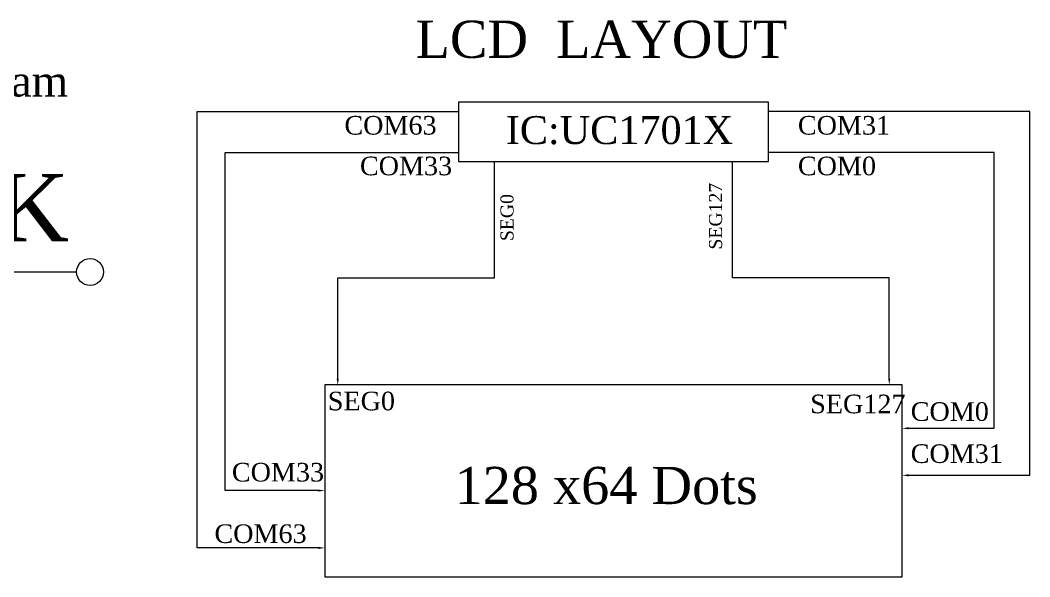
# Model space of a CAD drawing. Header units: millimetres. Extents: x 2413 to 2805, y 744 to 1021.
# Drawn here: x 2595 to 2692.6, y 819.1 to 872.9 of the extents above; entities that cross this region are included whole.
import ezdxf

# ---------------------------------------------------------------- set-up
doc = ezdxf.new("R2010")
doc.units = ezdxf.units.MM
doc.layers.add('DIM', color=170, linetype='Continuous')
doc.styles.get("Standard").update_dxf_attribs({"font": 'times.ttf'})

msp = doc.modelspace()

# ---------------------------------------------------------------- linework, layer by layer
at = {"layer": 'DIM', "color": 0, "lineweight": 0}
for p, q in [((2612.124, 821.896), (2612.124, 864.085)), ((2612.124, 864.085), (2637.379, 864.085)), ((2692.611, 864.085), (2667.355, 864.085)), ((2692.611, 828.916), (2692.611, 864.085)), ((2614.826, 860.104), (2637.379, 860.104)), ((2614.826, 827.441), (2614.826, 860.104)), ((2689.153, 860.104), (2667.355, 860.104)), ((2689.153, 833.459), (2689.153, 860.104)), ((2640.873, 847.997), (2640.873, 859.262)), ((2663.861, 847.997), (2663.861, 859.262)), ((2583.949, 848.567), (2600.473, 848.567)), ((2680.888, 833.459), (2689.153, 833.459)), ((2680.888, 828.916), (2692.611, 828.916)), ((2623.847, 827.441), (2614.826, 827.441)), ((2623.847, 821.896), (2612.124, 821.896))]:
    msp.add_line(p, q, dxfattribs=at)
for points in [[(2637.379, 859.262), (2667.355, 859.262), (2667.355, 864.971), (2637.379, 864.971)], [(2624.454, 819.104), (2680.28, 819.104), (2680.28, 837.651), (2624.454, 837.651)]]:
    msp.add_lwpolyline(points, close=True, dxfattribs=at)
for points in [[(2625.71, 838.258), (2625.71, 847.997), (2640.873, 847.997)], [(2679.024, 838.258), (2679.024, 847.997), (2663.861, 847.997)]]:
    msp.add_lwpolyline(points, dxfattribs=at)
msp.add_circle((2601.773, 848.567), 1.3, dxfattribs=at)
for points in [[(2625.609, 838.258), (2625.71, 837.651), (2625.812, 838.258)], [(2678.923, 838.258), (2679.024, 837.651), (2679.125, 838.258)], [(2680.888, 833.56), (2680.28, 833.459), (2680.888, 833.358)], [(2680.888, 829.017), (2680.28, 828.916), (2680.888, 828.815)], [(2623.847, 827.339), (2624.454, 827.441), (2623.847, 827.542)], [(2623.847, 821.795), (2624.454, 821.896), (2623.847, 821.998)]]:
    msp.add_solid(points, dxfattribs=at)

# ---------------------------------------------------------------- texts
for s, insert, char_height, width, attachment_point in [('{\\fTimes New Roman|b0|i0|c186|p18;LCD\\fTimes New Roman|b0|i0|c134|p18; \\fTimes New Roman|b0|i0|c0|p18; \\fTimes New Roman|b0|i0|c186|p18;LAYOUT}', (2633.234, 869.211), 3.6, 36.87244, 7), ('COM63', (2626.357, 861.82), 1.8, 1.42769, 7), ('IC:UC1701X', (2641.957, 860.875), 2.7, 25.80673, 7), ('COM31', (2670.192, 861.82), 1.8, 1.42769, 7), ('COM33', (2627.859, 857.89), 1.8, 1.42769, 7), ('COM0', (2670.192, 857.89), 1.8, 1.42769, 7), ('K', (2592.665, 858.045), 6.5, 4.5245, 1), ('{\\fTimes New Roman|b0|i0|c0|p18;SEG0}', (2624.751, 835.169), 1.8, 1.42769, 7), ('{\\fTimes New Roman|b0|i0|c0|p18;SEG127}', (2671.383, 834.885), 1.8, 1.42769, 7), ('COM0', (2681.097, 834.151), 1.8, 1.42769, 7), ('COM31', (2681.097, 830.084), 1.8, 1.42769, 7), ('COM33', (2615.481, 828.29), 1.8, 1.42769, 7), ('128 x64 Dots', (2637.008, 826.078), 3.6, 34.40897, 7), ('COM63', (2613.795, 822.345), 1.8, 1.42769, 7)]:
    msp.add_mtext(s, dxfattribs=dict(at, insert=insert, char_height=char_height, width=width, attachment_point=attachment_point))
at = {"layer": 'DIM', "color": 0, "lineweight": 0, "ltscale": 0.1, "insert": (2551.332, 868.522), "char_height": 3, "width": 47.58911, "attachment_point": 1}
msp.add_mtext('{\\fTimes New Roman|b0|i0|c0|p18;Backlight Circuit Diagram}', dxfattribs=at)
at = {"layer": 'DIM', "color": 0, "lineweight": 0, "char_height": 1.26, "width": 0.99939, "attachment_point": 3, "rotation": 90}
for s, insert in [('SEG127', (2661.603, 857.185)), ('{\\fTimes New Roman|b0|i0|c0|p18;SEG0}', (2641.444, 856.097))]:
    msp.add_mtext(s, dxfattribs=dict(at, insert=insert))

doc.saveas('drawing.dxf')
